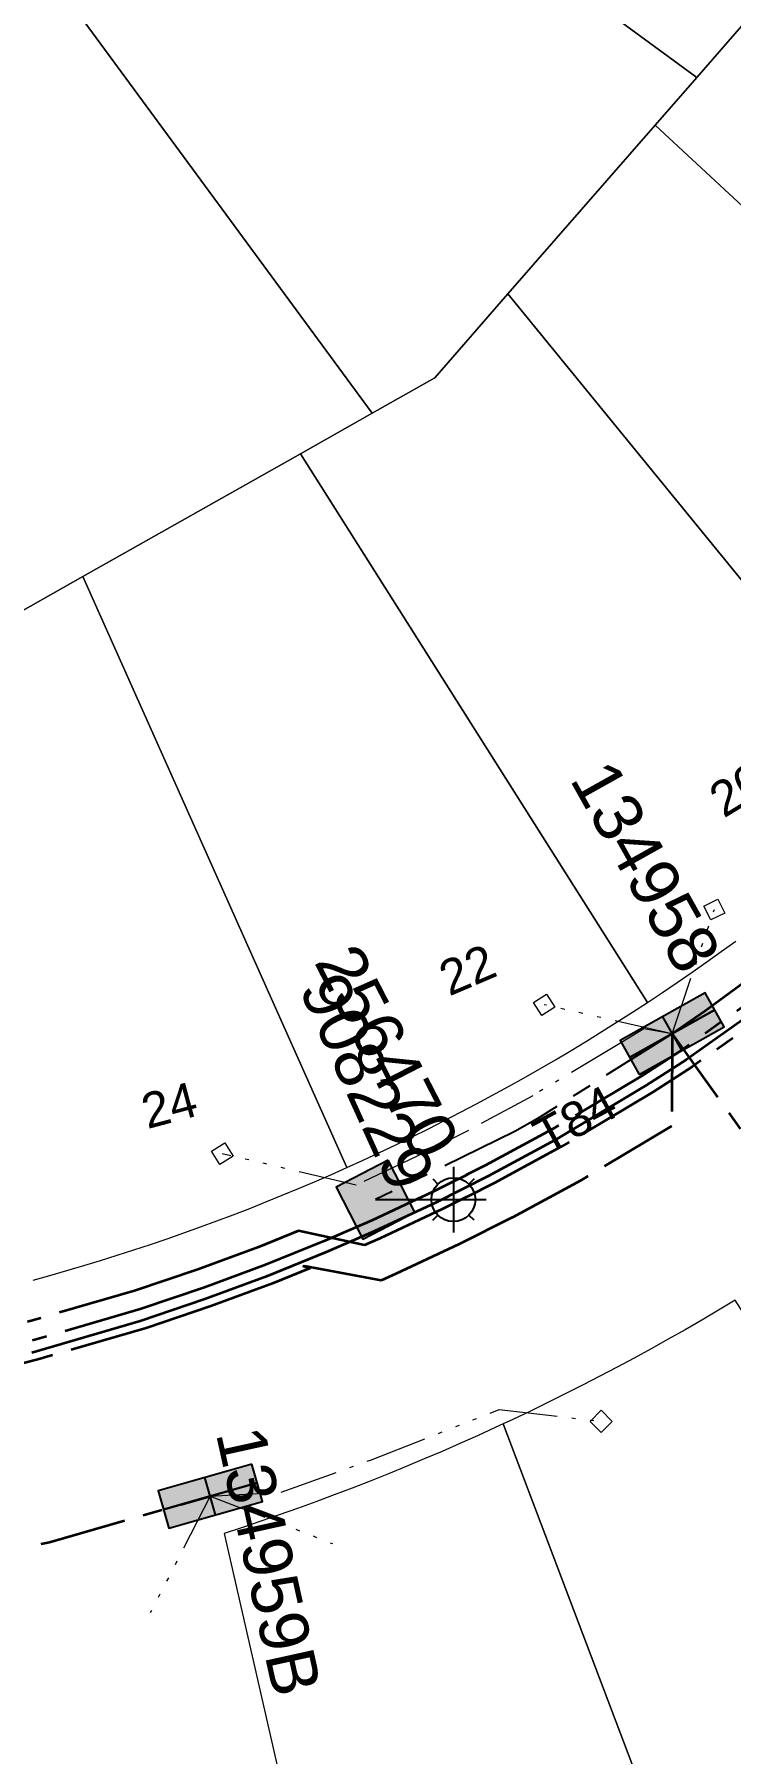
# Model space of a CAD drawing. Header units: metres. Extents: x 264899 to 270320, y 6185871 to 6191197.
# Drawn here: x 268445.9 to 268481.6, y 6186431.7 to 6186519.9 of the extents above; entities that cross this region are included whole.
import ezdxf
from ezdxf.enums import TextEntityAlignment as Align

# ---------------------------------------------------------------- set-up
doc = ezdxf.new("R2010")
doc.units = ezdxf.units.M
doc.linetypes.add('Cable Exist UG', pattern=[7, 4, -1, 1, -1])
doc.linetypes.add('PHANTOMX2', pattern=[6.6, 3, -0.75, 0.2, -0.75, 0.2, -0.75, 0.2, -0.75])
doc.layers.get('0').update_dxf_attribs({"color": 6})
for name, color, linetype, lineweight in [('_User_HV_Exist', 1, 'Continuous', 35), ('_User_LV_Exist', 5, 'Continuous', 35), ('Cadastre Land Parcels_SP_EXT', 118, 'Continuous', 15), ('Mains_HV_EXT', 13, 'Continuous', 25), ('Mains_LV_EXT', 163, 'Continuous', 25), ('Mains_LV_SL_EXT', 135, 'Continuous', 25), ('Services_SP_EXT', 42, 'PHANTOMX2', 20)]:
    doc.layers.add(name, color=color, linetype=linetype, lineweight=lineweight)
for name, color, linetype in [('Equip_SP_SL_EXT', 7, 'Continuous'), ('SupportsUG_SP_LV_EXT', 7, 'Continuous'), ('SupportsUG_SP_LV_SL_EXT', 7, 'Continuous')]:
    doc.layers.add(name, color=color, linetype=linetype)
doc.layers.get('0').freeze()
doc.styles.add('COLUMN_LABEL', font='arial.ttf', dxfattribs={"height": 2})
doc.styles.add('iecARIAL', font='arial.ttf', dxfattribs={"height": 2})
doc.styles.add('POLE_LABEL', font='arial.ttf', dxfattribs={"height": 2})
doc.styles.add('SL_LABEL', font='arial.ttf', dxfattribs={"height": 2})
doc.styles.get("Standard").update_dxf_attribs({"font": 'arial.ttf'})
doc.linetypes.add('Cable E UG', pattern='A,5,-0.1,["E",Standard,S=1.5,R=0,X=0,Y=-0.75],-1.45', length=6.55)

# ---------------------------------------------------------------- blocks, each defined once
blk = doc.blocks.new('COLUMN_EXT')
blk.add_hatch(color=256).paths.add_polyline_path([(1.5, -1.5), (1.5, 1.5), (-1.5, 1.5), (-1.5, -1.5)])
blk.add_lwpolyline([(1.5, 1.5), (-1.5, 1.5), (-1.5, -1.5), (1.5, -1.5)], close=True)
at = {"flags": 9}
for tag, p in [('SUBURB', (-1.813, 1.8)), ('NOTES', (-1.813, 2)), ('STREETNAME', (-1.813, 1.6)), ('LOCATION', (-1.813, 1.4)), ('LEGEND', (-1.813, 1.2)), ('USAGE', (-1.813, 1)), ('STATE', (-1.813, 0.8)), ('COLUMN_TYPE', (-1.813, 0.4)), ('OWNED_BY', (-1.813, 0.6))]:
    blk.add_attdef(tag, text='', height=0.2, rotation=180, dxfattribs=at).set_placement(p, align=Align.MIDDLE_LEFT)
at = {"flags": 1}
blk.add_attdef('Z', (-1.813, 2.351), '', height=0.2, rotation=180, dxfattribs=at)
at = {"flags": 9}
for tag, style, p in [('STRUCTURE_PLANT_NUMBER', 'POLE_LABEL', (-1.813, -0.031)), ('STREET_CODE', 'COLUMN_LABEL', (-1.813, 0.2))]:
    blk.add_attdef(tag, text='', height=0.2, rotation=180, dxfattribs=dict(at, style=style)).set_placement(p, align=Align.MIDDLE_LEFT)
at = {"style": 'COLUMN_LABEL', "width": 0.9, "flags": 8}
blk.add_attdef('ASSET_NUM', text='', height=2, rotation=270, dxfattribs=at).set_placement((2, -4), align=Align.MIDDLE_LEFT)
blk = doc.blocks.new('PILLAR_EXT')
blk.add_hatch(color=256).paths.add_polyline_path([(-2.5, 1), (-2.5, -1), (2.5, -1), (2.5, 1)])
for p, q in [((0, 1), (0, -1)), ((-2.5, 0), (2.5, 0))]:
    blk.add_line(p, q)
at = {"ltscale": 10}
blk.add_line((2.5, 0), (-2.5, 0), dxfattribs=at)
blk.add_lwpolyline([(-2.5, -1), (-1.25, -1), (1.25, -1), (2.5, -1), (2.5, 1), (-2.5, 1)], close=True)
at = {"width": 0.9, "flags": 8}
blk.add_attdef('ASSET_NUM', text='', height=2, rotation=90, dxfattribs=at).set_placement((-2, 4), align=Align.MIDDLE_LEFT)
for tag, p, flags in [('OWNED_BY', (0, -0.2), 9), ('STATE', (0, -0.4), 9), ('SUPPORT_TYPE', (0, -0.6), 9), ('USAGE', (0, -0.8), 9), ('LEGEND', (0, -1), 9), ('STREETNAME', (0, -1.8), 9), ('LOCATION', (0, -1.2), 9), ('NOTES', (0, -1.4), 9), ('PARENT', (0, -1.6), 9), ('SUBURB', (0, -2), 1)]:
    blk.add_attdef(tag, p, '', height=0.2, dxfattribs=dict(flags=flags))
blk = doc.blocks.new('SL_LANTERN_EXT')
at = {"flags": 9}
for tag, p in [('LRATECODE', (-7.4, 0)), ('LOUTREACHVOCAB', (-7.2, 0)), ('LOUTREACH', (-7, 0)), ('LANTNUMBER', (-6.6, 0)), ('LNEW', (-6.4, 0)), ('LMASTVOCAB', (-6.2, 0)), ('LMAST', (-6, 0)), ('LLAMPVOCAB', (-5.8, 0)), ('LLAMP', (-5.6, 0)), ('LEXIST', (-5.4, 0)), ('LCHARGE3PERCENT', (-5.2, 0)), ('LCHARGE3', (-5, 0)), ('LCHARGE2PERCENT', (-4.8, 0)), ('LCHARGE2', (-4.6, 0)), ('LCHARGE1PERCENT', (-4.4, 0)), ('LCHARGE1', (-4.2, 0)), ('LCATEGORY', (-4, 0)), ('LBRACKETVOCAB', (-3.8, 0)), ('LBRACKET', (-3.6, 0)), ('LKINGHEIGHT', (-3.4, 0)), ('CREPLACE', (-3.2, 0)), ('CREMOVE', (-3, 0)), ('CNUMBER', (-2.8, 0)), ('CNEW', (-2.6, 0)), ('CEXIST', (-2.4, 0)), ('USAGE', (-2.2, 0)), ('STATE', (-2, 0)), ('OWNED_BY', (-1.8, 0)), ('ORIENTATION', (-1.6, 0)), ('OPERATING_VOLTAGE', (-1.4, 0)), ('NO_PHASES', (-1.2, 0)), ('LANTERN_TYPE', (-1, 0)), ('LANTERN_PURPOSE', (-0.8, 0)), ('CONTROL_TYPE', (-0.6, 0)), ('CONSTRUCTED_VOLTAGE', (-0.4, 0))]:
    blk.add_attdef(tag, text='', height=0.001, rotation=270, dxfattribs=at).set_placement(p, align=Align.MIDDLE_LEFT)
at = {"style": 'SL_LABEL', "flags": 9}
blk.add_attdef('STREET_CODE', text='', height=0.001, rotation=270, dxfattribs=at).set_placement((0.001, 0), align=Align.MIDDLE_LEFT)
at = {"flags": 1}
blk.add_attdef('Z', (0, 0), '', height=0.001, rotation=270, dxfattribs=at)
at = {"width": 0.9}
blk.add_attdef('LNUMBER', text='', height=1, dxfattribs=at).set_placement((7, -1), align=Align.MIDDLE_LEFT)
at = {"flags": 9}
for tag, p in [('LREMOVE', (0, -7.6)), ('LREPLACE', (0, -7.8)), ('LTYPE', (0, -8)), ('LTYPEVOCAB', (0, -8.2)), ('LEGEND', (0, -8.4)), ('SUBURB', (0, -8.6)), ('STREETNAME', (0, -8.8)), ('LOCATION', (0, -9)), ('NOTES', (0, -9.2)), ('MAINTAINED_BY', (0, -9.863))]:
    blk.add_attdef(tag, text='', height=0.001, dxfattribs=at).set_placement(p, align=Align.MIDDLE_LEFT)
blk.add_attdef('OPERATED_BY', (0, -9.607), '', height=0.001, dxfattribs=at)
blk.add_wipeout([(5.688, 0), (5.061, -1.061), (4, -1.688), (2.939, -1.061), (2.313, 0), (2.939, 1.061), (4, 1.687), (5.061, 1.061)])
for p, q in [((2.939, 1.061), (3.205, 0.795)), ((4, 1.687), (4, 0)), ((5.061, 1.061), (4.795, 0.795)), ((0, 0), (4, 0)), ((2.939, -1.061), (3.205, -0.795)), ((4, 0), (5.688, 0)), ((4, 0), (4, -1.688)), ((5.061, -1.061), (4.795, -0.795))]:
    blk.add_line(p, q)
blk.add_circle((4, 0), 1.125)
blk = doc.blocks.new('CCP_EXT')
at = {"flags": 9}
for tag, p in [('STATE', (0, -1.8)), ('USAGE', (0, -1.2)), ('LEGEND', (0, -1.4)), ('LIFE_SUPPORT', (0, -1.6)), ('NOTES', (0, -2))]:
    blk.add_attdef(tag, text='', height=0.2, dxfattribs=at).set_placement(p, align=Align.MIDDLE_LEFT)
blk.add_wipeout([(0, 0.566), (0.566, 0), (0, -0.566), (-0.566, 0)])
blk.add_lwpolyline([(-0.566, 0), (0, 0.566), (0.566, 0), (0, -0.566), (-0.566, 0)])
at = {"flags": 1}
blk.add_attdef('Z', (0, 0), '', height=0.2, dxfattribs=at)
at = {"flags": 9}
for tag, p in [('CCP_TYPE', (0, 0)), ('OPERATING_VOLTAGE', (0, -0.6)), ('ORIENTATION', (0, -0.8)), ('CONSTRUCTED_VOLTAGE', (0, -0.2)), ('NO_PHASES', (0, -0.4)), ('OWNED_BY', (0, -1))]:
    blk.add_attdef(tag, text='', height=0.2, dxfattribs=at).set_placement(p, align=Align.MIDDLE_LEFT)

msp = doc.modelspace()

# ---------------------------------------------------------------- linework, layer by layer
at = {"layer": '_User_LV_Exist', "linetype": 'Cable Exist UG'}
for points in [[(268478.566, 6186468.598), (268484.952, 6186459.671), (268484.952, 6186459.671), (268488.973, 6186462.474), (268492.663, 6186465.246)], [(268412.642, 6186450.694), (268414.16, 6186448.559), (268414.16, 6186448.559), (268413.041, 6186440.505), (268414.378, 6186439.137), (268414.378, 6186439.137), (268419.826, 6186438.983), (268427.541, 6186439.355), (268433.877, 6186440.023), (268439.37, 6186440.907), (268446.636, 6186442.517), (268454.883, 6186444.867)]]:
    msp.add_lwpolyline(points, dxfattribs=at)
at = {"layer": 'Cadastre Land Parcels_SP_EXT', "linetype": 'Continuous'}
for points in [[(268446.038, 6186523.78), (268463.185, 6186500.434), (268466.392, 6186502.248), (268466.392, 6186502.248), (268470.148, 6186506.559), (268477.69, 6186515.215), (268479.825, 6186517.666), (268456.918, 6186534.464)], [(268456.918, 6186534.464), (268479.825, 6186517.666), (268484.419, 6186522.937)], [(268440.101, 6186519.996), (268439.538, 6186519.691), (268438.971, 6186519.393), (268438.4, 6186519.103), (268437.826, 6186518.819), (268437.249, 6186518.541), (268436.668, 6186518.271), (268436.085, 6186518.007), (268435.498, 6186517.751), (268434.908, 6186517.501), (268434.315, 6186517.26), (268433.719, 6186517.024), (268433.121, 6186516.796), (268432.52, 6186516.575), (268444.121, 6186489.657), (268448.348, 6186492.047), (268448.348, 6186492.047), (268459.501, 6186498.353), (268463.185, 6186500.434), (268446.038, 6186523.78)], [(268484.419, 6186522.937), (268479.825, 6186517.666), (268477.69, 6186515.215), (268502.066, 6186492.582)], [(268491.056, 6186480.921), (268470.148, 6186506.559), (268466.392, 6186502.248), (268463.185, 6186500.434), (268459.501, 6186498.353), (268477.305, 6186470.205), (268478.07, 6186470.714), (268478.07, 6186470.714), (268478.83, 6186471.228), (268479.587, 6186471.75), (268480.339, 6186472.278), (268481.086, 6186472.812), (268481.829, 6186473.351)], [(268445.797, 6186455.953), (268446.664, 6186456.194), (268447.53, 6186456.442), (268448.393, 6186456.698), (268449.255, 6186456.96), (268450.113, 6186457.229), (268450.97, 6186457.505), (268451.826, 6186457.789), (268452.678, 6186458.079), (268453.528, 6186458.377), (268454.375, 6186458.68), (268455.221, 6186458.992), (268456.063, 6186459.309), (268456.903, 6186459.636), (268457.74, 6186459.968), (268458.574, 6186460.306), (268459.406, 6186460.651), (268460.234, 6186461.004), (268461.06, 6186461.363), (268461.883, 6186461.729), (268448.348, 6186492.047), (268444.121, 6186489.657)]]:
    msp.add_lwpolyline(points, dxfattribs=at)
for points in [[(268491.712, 6186481.525), (268492.362, 6186482.135), (268493.007, 6186482.75), (268493.648, 6186483.371), (268494.284, 6186483.997), (268494.914, 6186484.627), (268495.539, 6186485.264), (268496.159, 6186485.904), (268496.774, 6186486.55), (268497.384, 6186487.201), (268497.988, 6186487.857), (268498.587, 6186488.518), (268499.181, 6186489.183), (268499.769, 6186489.853), (268500.352, 6186490.528), (268500.928, 6186491.208), (268501.501, 6186491.893), (268502.066, 6186492.582), (268477.69, 6186515.215), (268470.148, 6186506.559), (268491.056, 6186480.921), (268491.712, 6186481.525)], [(268462.726, 6186462.113), (268463.567, 6186462.503), (268464.405, 6186462.901), (268465.239, 6186463.307), (268466.069, 6186463.718), (268466.896, 6186464.137), (268467.72, 6186464.563), (268468.54, 6186464.996), (268469.356, 6186465.436), (268470.169, 6186465.882), (268470.977, 6186466.336), (268471.783, 6186466.795), (268472.584, 6186467.263), (268473.381, 6186467.737), (268474.174, 6186468.217), (268474.963, 6186468.704), (268475.748, 6186469.198), (268476.529, 6186469.698), (268477.305, 6186470.205), (268459.501, 6186498.353), (268448.348, 6186492.047), (268461.883, 6186461.729), (268462.726, 6186462.113)], [(268500.573, 6186425.689), (268481.801, 6186454.924), (268480.948, 6186454.412), (268480.09, 6186453.907), (268479.228, 6186453.408), (268478.362, 6186452.917), (268477.492, 6186452.431), (268476.618, 6186451.954), (268475.741, 6186451.483), (268474.86, 6186451.02), (268473.975, 6186450.563), (268473.086, 6186450.113), (268472.194, 6186449.671), (268471.298, 6186449.236), (268470.399, 6186448.807), (268469.908, 6186448.579), (268481.678, 6186417.475), (268500.573, 6186425.689)], [(268486.507, 6186404.696), (268481.678, 6186417.475), (268469.908, 6186448.579), (268469.496, 6186448.387), (268468.59, 6186447.973), (268467.681, 6186447.568), (268466.768, 6186447.168), (268465.853, 6186446.777), (268464.934, 6186446.392), (268464.013, 6186446.016), (268463.088, 6186445.645), (268462.16, 6186445.284), (268461.23, 6186444.929), (268460.296, 6186444.582), (268459.361, 6186444.242), (268458.422, 6186443.91), (268457.48, 6186443.586), (268456.536, 6186443.269), (268455.59, 6186442.959), (268465.61, 6186399.054), (268468.856, 6186398.604), (268489.915, 6186395.683), (268486.507, 6186404.696)]]:
    msp.add_lwpolyline(points, close=True, dxfattribs=at)
at = {"layer": 'Mains_LV_EXT', "linetype": 'Cable Exist UG'}
for points in [[(268478.566, 6186468.598), (268484.952, 6186459.671), (268484.952, 6186459.671), (268488.973, 6186462.474), (268492.663, 6186465.246)], [(268412.642, 6186450.694), (268414.16, 6186448.559), (268414.16, 6186448.559), (268413.041, 6186440.505), (268414.378, 6186439.137), (268414.378, 6186439.137), (268419.826, 6186438.983), (268427.541, 6186439.355), (268433.877, 6186440.023), (268439.37, 6186440.907), (268446.636, 6186442.517), (268454.883, 6186444.867)]]:
    msp.add_lwpolyline(points, dxfattribs=at)
at = {"layer": 'Services_SP_EXT'}
for points in [[(268454.883, 6186444.867), (268451.808, 6186438.884)], [(268454.883, 6186444.867), (268461.156, 6186442.437)]]:
    msp.add_lwpolyline(points, dxfattribs=at)

# ---------------------------------------------------------------- block references
at = {"layer": 'SupportsUG_SP_LV_EXT'}
ref = msp.add_blockref('PILLAR_EXT', (268478.566, 6186468.598), dxfattribs=dict(at, rotation=29.2488262108413))
ref.add_attrib('ASSET_NUM', '134958', dxfattribs={"layer": '0', "height": 2.5, "rotation": 299.24883, "style": 'iecARIAL'}).set_placement((268480.066, 6186472.098), align=Align.MIDDLE_RIGHT)
ref = msp.add_blockref('PILLAR_EXT', (268454.883, 6186444.867), dxfattribs=dict(at, rotation=195.9027891085266))
ref.add_attrib('ASSET_NUM', '134959B', dxfattribs={"layer": '0', "height": 2.5, "rotation": 282.42152, "style": 'iecARIAL'}).set_placement((268456.383, 6186448.367), align=Align.MIDDLE_LEFT)
at = {"layer": 'SupportsUG_SP_LV_SL_EXT'}
ref = msp.add_blockref('COLUMN_EXT', (268463.35, 6186460.084), dxfattribs=dict(at, rotation=27.25532818537699))
ref.add_attrib('ASSET_NUM', '908229', dxfattribs={"layer": '0', "height": 2.5, "rotation": 294.39089, "style": 'COLUMN_LABEL'}).set_placement((268465.35, 6186460.834), align=Align.MIDDLE_RIGHT)

# ---------------------------------------------------------------- texts
at = {"layer": 'Cadastre Land Parcels_SP_EXT'}
for s, rotation, p in [('20', 31.52528, (268481.213, 6186479.631)), ('22', 23.17092, (268467.133, 6186470.502)), ('24', 14.9657, (268451.657, 6186463.699))]:
    msp.add_text(s, height=1.8, rotation=rotation, dxfattribs=at).set_placement(p)
at = {"layer": 'Mains_LV_EXT'}
msp.add_text('T84', height=1.8, rotation=28.46753, dxfattribs=at).set_placement((268472.11, 6186462.38))

# ---------------------------------------------------------------- next in the draw order: block references
at = {"layer": 'Equip_SP_SL_EXT'}
ref = msp.add_blockref('SL_LANTERN_EXT', (268463.35, 6186460.084), dxfattribs=at)
ref.add_attrib('ASSET_NUM', '256470', dxfattribs={"layer": '0', "height": 2.5, "rotation": 297.25533, "style": 'iecARIAL'}).set_placement((268464.85, 6186461.584), align=Align.BOTTOM_RIGHT)
at = {"layer": 'Services_SP_EXT'}
for p, rotation in [((268480.73, 6186474.967), 251.2488262469558), ((268472.005, 6186470.081), 347.2488262818835), ((268455.5, 6186462.439), 347.0925914072949)]:
    msp.add_blockref('CCP_EXT', p, dxfattribs=dict(at, rotation=rotation))
msp.add_blockref('CCP_EXT', (268474.922, 6186448.708), dxfattribs=at)

# ---------------------------------------------------------------- next in the draw order: linework, layer by layer
at = {"layer": '_User_HV_Exist', "linetype": 'Cable Exist UG'}
msp.add_lwpolyline([(268513.207, 6186477.391), (268511.722, 6186476.175), (268508.401, 6186479.451), (268500.877, 6186486.607), (268500.032, 6186485.689), (268500.032, 6186485.689), (268497.146, 6186482.596), (268493.184, 6186478.62), (268491.119, 6186476.937), (268487.874, 6186474.209), (268485.148, 6186472.073), (268479.027, 6186467.738), (268477.038, 6186466.457), (268472.398, 6186463.686), (268468.974, 6186461.83), (268466.334, 6186460.5), (268463.166, 6186459.016), (268460.749, 6186457.964), (268457.706, 6186456.73), (268454.58, 6186455.57), (268451.288, 6186454.46), (268445.769, 6186452.852)], dxfattribs=at)
at = {"layer": '_User_HV_Exist', "linetype": 'Cable E UG'}
msp.add_lwpolyline([(268512.323, 6186479.45), (268507.979, 6186479.088), (268500.891, 6186485.879), (268500.732, 6186485.706), (268497.558, 6186482.243), (268493.548, 6186478.219), (268491.449, 6186476.509), (268488.197, 6186473.774), (268485.438, 6186471.612), (268479.279, 6186467.251), (268477.257, 6186465.949), (268472.585, 6186463.159), (268469.13, 6186461.285), (268466.464, 6186459.942), (268463.27, 6186458.446), (268460.829, 6186457.384), (268457.76, 6186456.14), (268454.606, 6186454.969), (268451.281, 6186453.847), (268445.725, 6186452.229)], dxfattribs=at)
at = {"layer": '_User_LV_Exist', "linetype": 'Cable Exist UG'}
for points in [[(268513.256, 6186477.474), (268508.969, 6186477.398), (268499.43, 6186486.513), (268499.43, 6186486.513), (268496.434, 6186483.282), (268492.52, 6186479.354), (268490.489, 6186477.699), (268487.251, 6186474.977), (268484.557, 6186472.865), (268482.795, 6186471.617), (268480.227, 6186469.73), (268478.566, 6186468.598)], [(268513.256, 6186477.474), (268511.647, 6186476.347), (268508.033, 6186476.583), (268500.062, 6186484.373), (268499.636, 6186483.782), (268499.636, 6186483.782), (268497.874, 6186481.893), (268493.864, 6186477.869), (268491.764, 6186476.158), (268488.512, 6186473.424), (268485.753, 6186471.261), (268479.593, 6186466.899), (268477.571, 6186465.597), (268472.898, 6186462.807), (268469.443, 6186460.933), (268466.776, 6186459.59), (268463.583, 6186458.094), (268462.796, 6186457.752), (268459.405, 6186458.486), (268459.405, 6186458.486), (268457.348, 6186457.652), (268454.25, 6186456.502), (268450.992, 6186455.403), (268445.508, 6186453.806)], [(268478.566, 6186468.598), (268478.538, 6186463.845), (268478.538, 6186463.845), (268473.888, 6186461.069), (268470.369, 6186459.161), (268467.651, 6186457.791), (268464.406, 6186456.271), (268463.641, 6186455.938), (268459.637, 6186456.687), (268460.006, 6186456.571), (268460.006, 6186456.571), (268458.072, 6186455.787), (268454.917, 6186454.616), (268451.592, 6186453.494), (268446.036, 6186451.876), (268443.646, 6186451.265)]]:
    msp.add_lwpolyline(points, dxfattribs=at)
at = {"layer": 'Mains_HV_EXT', "linetype": 'Cable Exist UG'}
msp.add_lwpolyline([(268513.207, 6186477.391), (268511.722, 6186476.175), (268508.401, 6186479.451), (268500.877, 6186486.607), (268500.032, 6186485.689), (268500.032, 6186485.689), (268497.146, 6186482.596), (268493.184, 6186478.62), (268491.119, 6186476.937), (268487.874, 6186474.209), (268485.148, 6186472.073), (268479.027, 6186467.738), (268477.038, 6186466.457), (268472.398, 6186463.686), (268468.974, 6186461.83), (268466.334, 6186460.5), (268463.166, 6186459.016), (268460.749, 6186457.964), (268457.706, 6186456.73), (268454.58, 6186455.57), (268451.288, 6186454.46), (268445.769, 6186452.852)], dxfattribs=at)
at = {"layer": 'Mains_HV_EXT', "linetype": 'Cable E UG'}
msp.add_lwpolyline([(268512.323, 6186479.45), (268507.979, 6186479.088), (268500.891, 6186485.879), (268500.732, 6186485.706), (268497.558, 6186482.243), (268493.548, 6186478.219), (268491.449, 6186476.509), (268488.197, 6186473.774), (268485.438, 6186471.612), (268479.279, 6186467.251), (268477.257, 6186465.949), (268472.585, 6186463.159), (268469.13, 6186461.285), (268466.464, 6186459.942), (268463.27, 6186458.446), (268460.829, 6186457.384), (268457.76, 6186456.14), (268454.606, 6186454.969), (268451.281, 6186453.847), (268445.725, 6186452.229)], dxfattribs=at)
at = {"layer": 'Mains_LV_EXT', "linetype": 'Cable Exist UG'}
for points in [[(268513.256, 6186477.474), (268508.969, 6186477.398), (268499.43, 6186486.513), (268499.43, 6186486.513), (268496.434, 6186483.282), (268492.52, 6186479.354), (268490.489, 6186477.699), (268487.251, 6186474.977), (268484.557, 6186472.865), (268482.795, 6186471.617), (268480.227, 6186469.73), (268478.566, 6186468.598)], [(268513.256, 6186477.474), (268511.647, 6186476.347), (268508.033, 6186476.583), (268500.062, 6186484.373), (268499.636, 6186483.782), (268499.636, 6186483.782), (268497.874, 6186481.893), (268493.864, 6186477.869), (268491.764, 6186476.158), (268488.512, 6186473.424), (268485.753, 6186471.261), (268479.593, 6186466.899), (268477.571, 6186465.597), (268472.898, 6186462.807), (268469.443, 6186460.933), (268466.776, 6186459.59), (268463.583, 6186458.094), (268462.796, 6186457.752), (268459.405, 6186458.486), (268459.405, 6186458.486), (268457.348, 6186457.652), (268454.25, 6186456.502), (268450.992, 6186455.403), (268445.508, 6186453.806)], [(268478.566, 6186468.598), (268478.538, 6186463.845), (268478.538, 6186463.845), (268473.888, 6186461.069), (268470.369, 6186459.161), (268467.651, 6186457.791), (268464.406, 6186456.271), (268463.641, 6186455.938), (268459.637, 6186456.687), (268460.006, 6186456.571), (268460.006, 6186456.571), (268458.072, 6186455.787), (268454.917, 6186454.616), (268451.592, 6186453.494), (268446.036, 6186451.876), (268443.646, 6186451.265)]]:
    msp.add_lwpolyline(points, dxfattribs=at)
at = {"layer": 'Mains_LV_SL_EXT', "linetype": 'Cable Exist UG'}
msp.add_lwpolyline([(268478.566, 6186468.598), (268471.653, 6186464.235), (268470.505, 6186463.571), (268463.35, 6186460.084)], dxfattribs=at)
at = {"layer": 'Services_SP_EXT'}
for points in [[(268478.566, 6186468.598), (268480.73, 6186474.967)], [(268478.566, 6186468.598), (268472.005, 6186470.081)], [(268478.566, 6186468.598), (268477.117, 6186468.839), (268475.975, 6186468.138), (268475.975, 6186468.138), (268471.414, 6186465.415), (268468.053, 6186463.592), (268465.465, 6186462.289), (268462.36, 6186460.834), (268455.5, 6186462.439)], [(268454.883, 6186444.867), (268458.514, 6186445.07), (268458.514, 6186445.07), (268463.093, 6186446.723), (268469.689, 6186449.31), (268474.922, 6186448.708)]]:
    msp.add_lwpolyline(points, dxfattribs=at)

doc.saveas('drawing.dxf')
